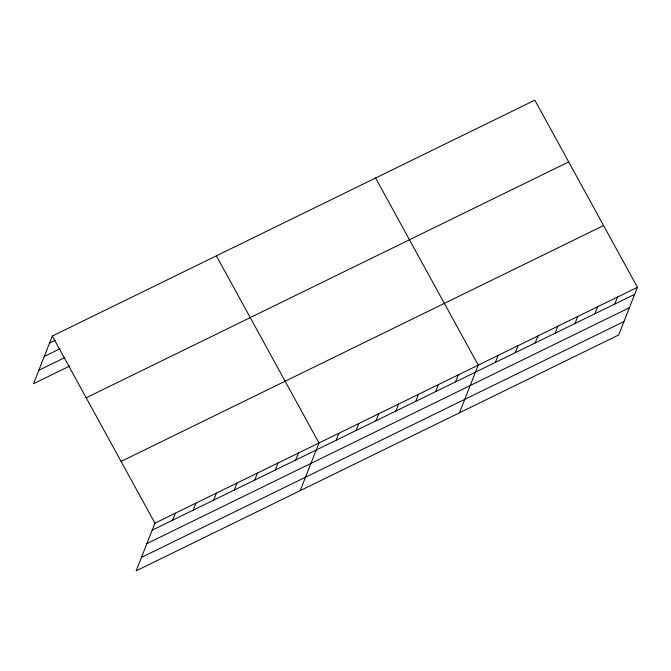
<?xml version="1.0" encoding="UTF-8"?>
<svg xmlns="http://www.w3.org/2000/svg" width="671" height="671" viewBox="0 0 671 671"><rect width="100%" height="100%" fill="white"/><g stroke="black" fill="none" stroke-linecap="round" stroke-linejoin="round"><path stroke-width="1.01" d="M637.45 287.305L154.942 523.17L136.171 570.828L618.679 334.963L637.45 287.305L534.829 100.172L52.321 336.037L33.55 383.695L69.901 365.921M172.69 520.151L175.45 513.147M193.198 510.128L195.957 503.124M213.705 500.105L216.465 493.101M234.213 490.082L236.972 483.078M254.72 480.05L257.479 473.055M275.227 470.027L277.987 463.024M295.735 460.004L298.494 453M300.222 490.635L318.993 442.977L216.372 255.844M336.146 440.251L338.897 433.248M356.049 430.522L358.8 423.518M375.945 420.792L378.704 413.789M395.848 411.063L398.608 404.059M415.752 401.333L418.511 394.33M435.655 391.604L438.415 384.6M455.559 381.874L458.318 374.871M459.45 412.799L478.222 365.141L375.601 178.008M495.366 362.415L498.125 355.412M515.269 352.686L518.029 345.682M535.173 342.956L537.932 335.953M555.076 333.227L557.836 326.223M574.98 323.497L577.739 316.494M594.883 313.768L597.643 306.764M614.787 304.038L617.546 297.035M49.562 343.04L55.156 340.306M44.278 356.46L60.122 348.71M38.834 370.275L64.936 357.517M86.19 397.794L568.689 161.929M121.082 461.422L603.581 225.548M152.191 530.174L634.691 294.309M146.899 543.594L629.406 307.721M141.455 557.408L623.963 321.543M52.321 336.037L154.942 523.17"/></g></svg>
